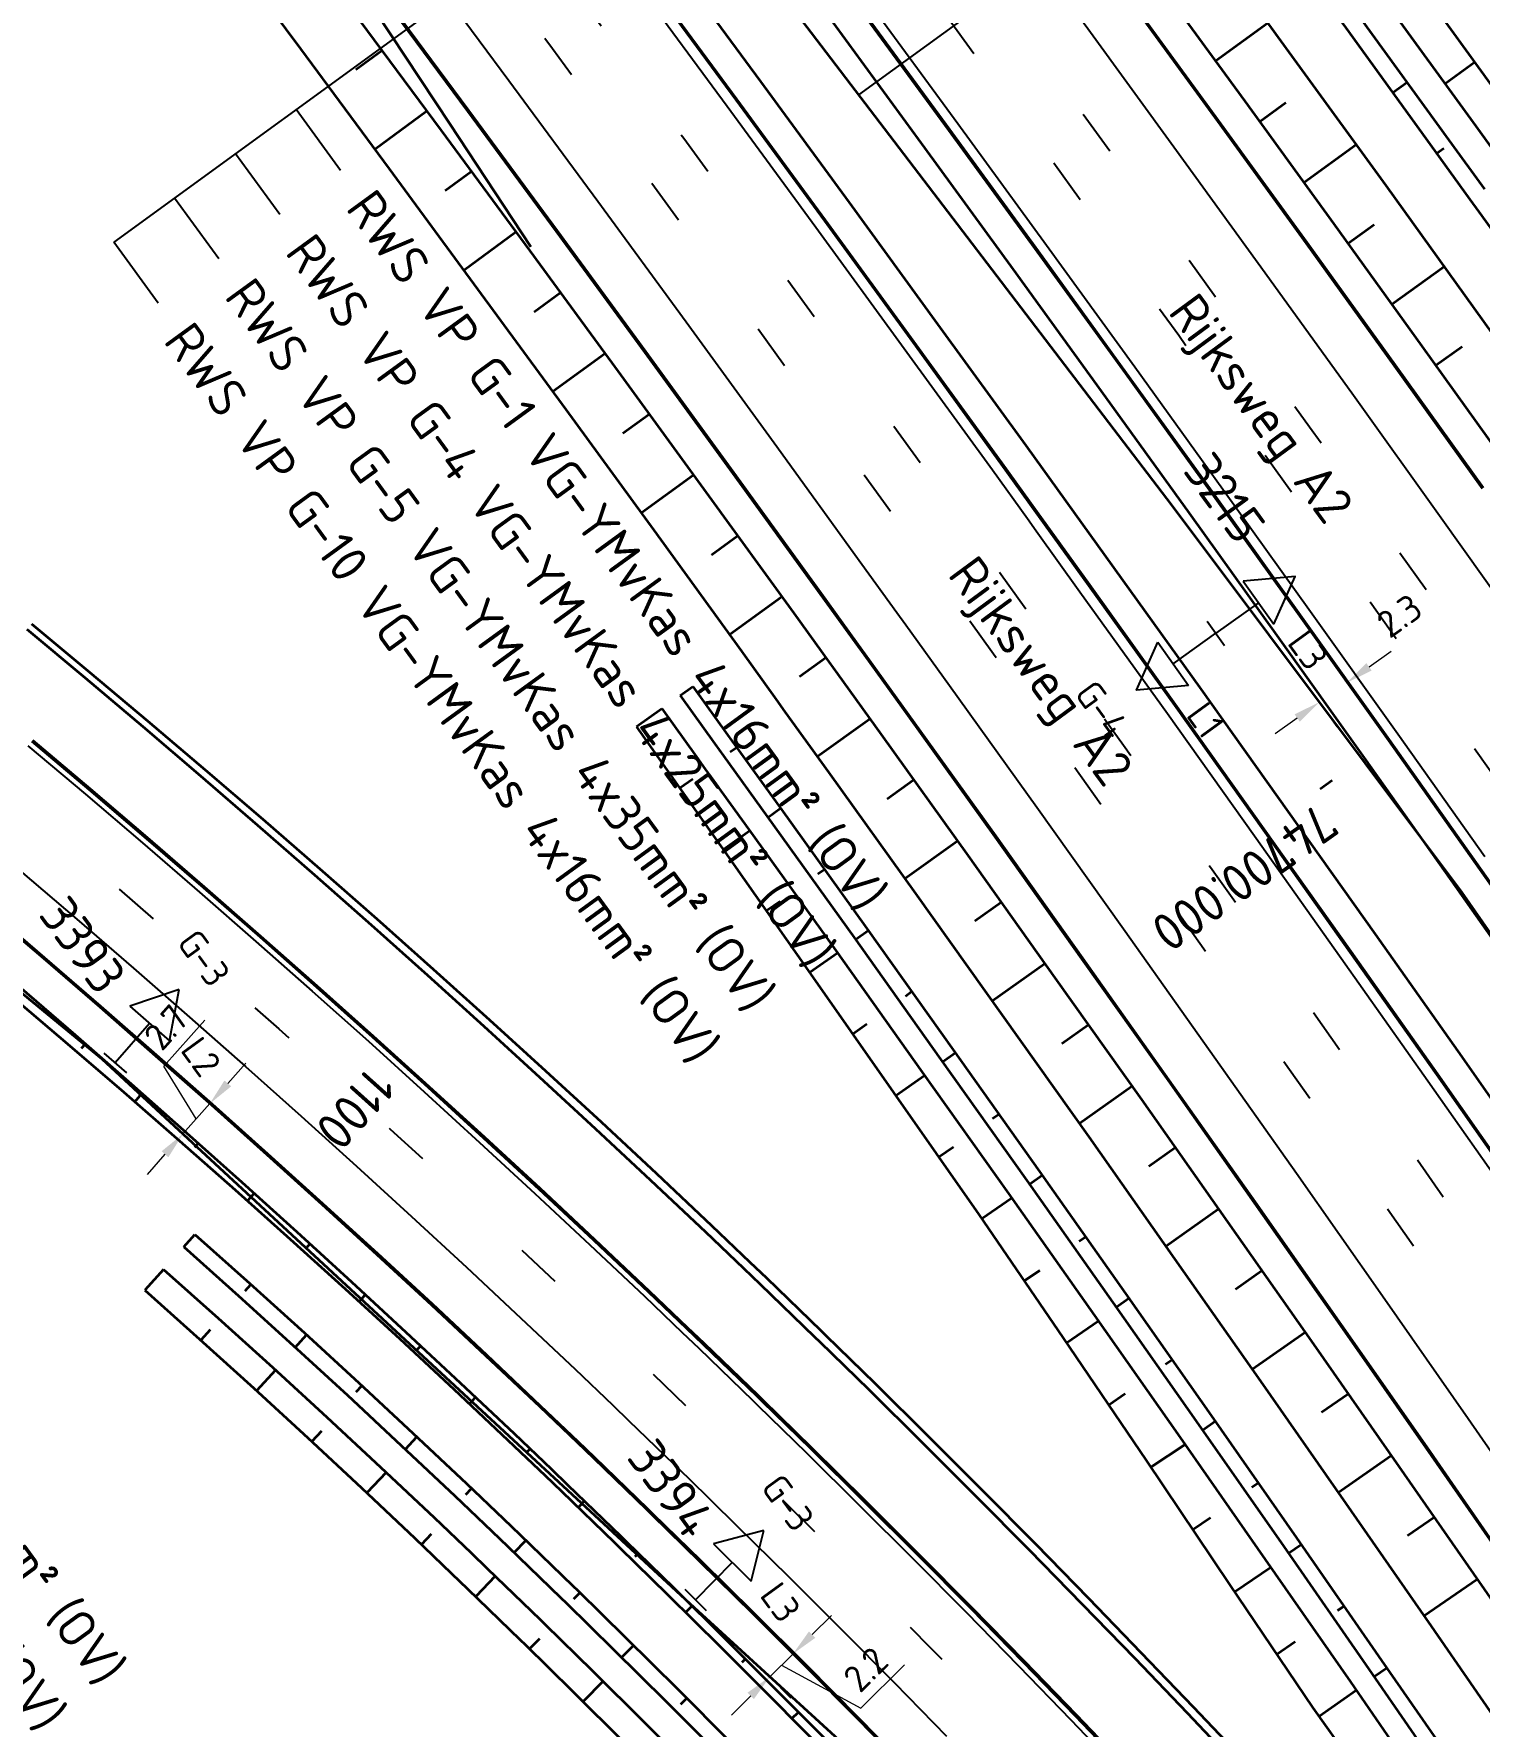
# Model space of a CAD drawing. Header units: metres. Extents: x 134219 to 139080, y 438661 to 444352.
# Drawn here: x 135455.7 to 135551.9, y 442924.6 to 443037.3 of the extents above; entities that cross this region are included whole.
import ezdxf
from ezdxf.enums import TextEntityAlignment as Align

# ---------------------------------------------------------------- set-up
doc = ezdxf.new("R2010")
doc.units = ezdxf.units.M
doc.linetypes.add('13strp', pattern=[4, 1, -3])
doc.linetypes.add('39strp', pattern=[12, 3, -9])
doc.layers.get('DEFPOINTS').update_dxf_attribs({"color": 193})
for name, color, linetype, lineweight in [('N-WE-KL-ET_LS_OV_ARMATUUR-S', 7, 'Continuous', 25), ('N-WE-KL-ET_LS_OV_ARMATUUR-T18', 1, 'Continuous', 25), ('N-WE-KL-ET_LS_OV_KABEL-G', 10, 'KL-LS-OV-N', 35), ('N-WE-KL-ET_LS_OV_KABEL-M', 7, 'Continuous', 18), ('N-WE-KL-ET_LS_OV_KABEL-T25', 7, 'Continuous', 25), ('Utd-geleiderail-nw', 8, 'glm a2ee v014$0$f2m40080', 35), ('Utd-ondergr-bs', 8, 'Continuous', 35), ('Utd-ondergr-nw', 8, '13strp', 35)]:
    doc.layers.add(name, color=color, linetype=linetype, lineweight=lineweight)
doc.layers.add('N-WE-KL-ET_LS_OV_ARMATUUR-T25', color=2, linetype='Continuous')
doc.layers.add('Utd-weg-nw', color=8, linetype='Continuous')
doc.styles.add('alm a2ee v011$0$Iso-rtw', font='NLCS-ISO.ttf')
doc.styles.add('alm a2ee v011$0$rtw_iso', font='NLCS-ISO.ttf')
doc.styles.add('dtm a2ee v011$0$rtw_iso', font='NLCS-ISO.ttf')
doc.styles.add('ISO18', font='NLCS-ISO.ttf')
doc.styles.add('ISO25', font='NLCS-ISO.ttf')
doc.styles.add('NLCS-ISO', font='NLCS-ISO.ttf')
doc.styles.add('NLCS_18', font='NLCS-ISO.ttf', dxfattribs={"height": 1.8})
doc.styles.add('NLCS_25', font='NLCS-ISO.ttf', dxfattribs={"height": 2.5})
doc.linetypes.add('glm a2ee v014$0$f2m40080', pattern='A,2,-1,[160,RTW.shx,S=0.5,R=0,X=0,Y=0],-1', length=4)
doc.linetypes.add('KL-LS-OV-N', pattern='A,4,-1,[103,NLCS.SHX,S=0.75,R=0,X=0,Y=0],-1,4,-1.5,["0V",Standard,S=1,R=0,X=0,Y=-0.5],-3', length=14.5)
doc.dimstyles.new('NLCS_t18_pijl_Dimension_l3_h1', dxfattribs={"dimtxt": 1.8, "dimasz": 1.8, "dimexe": 2, "dimexo": 2, "dimgap": 0.7, "dimtad": 1, "dimdec": 1, "dimzin": 0, "dimdsep": 46, "dimtxsty": 'NLCS_18', "dimcen": 2.5, "dimdle": 2, "dimclrd": 256, "dimclre": 256, "dimclrt": 256, "dimadec": 1, "dimazin": 0, "dimtfac": 1, "dimtdec": 1, "dimtofl": 0, "dimtmove": 1, "dimatfit": 0, "dimfxl": 0, "dimtolj": 1, "dimtzin": 0, "dimlwd": 18, "dimlwe": 18, "dimarcsym": 0})

# ---------------------------------------------------------------- blocks, each defined once
blk = doc.blocks.new('SKL-ET_OV_ARMATUUR_HD_NATRIUM_2x250W-SO (1)')
for points in [[(-3.49, -1.76), (-6.49, 0), (-3.49, 1.76)], [(-3.49, 1.76), (-3.49, -1.76)], [(3.49, -1.76), (6.49, 0), (3.49, 1.76)], [(3.49, 1.76), (3.49, -1.76)], [(-3.49, 0), (0, 0)], [(0, 1), (0, -1)], [(3.49, 0), (0, 0)]]:
    blk.add_lwpolyline(points)
at = {"layer": 'N-WE-KL-ET_LS_OV_ARMATUUR-T18', "style": 'NLCS-ISO', "flags": 1}
for tag, p in [('TYPE_ARMATUUR', (3.07, -6.82)), ('VERMOGEN_LAMP', (3.07, -10.61)), ('SPIEGELSTAND', (3.07, -14.39)), ('HOOGTE_LICHTMAST', (3.07, -18.17)), ('UITLEGGERHOEK', (3.07, -21.96)), ('TYPE_LICHTMAST', (3.07, -25.74)), ('BOTSVRIENDELIJK', (3.07, -29.53)), ('POSITIE_LICHTMAST', (3.07, -33.31)), ('KABELAANSLUITNG', (3.07, -37.1)), ('VOEDINGSPUNT', (3.07, -48.45))]:
    blk.add_attdef(tag, p, '', height=1.8, dxfattribs=at)
at = {"layer": 'N-WE-KL-ET_LS_OV_ARMATUUR-T18', "style": 'NLCS-ISO'}
for tag, p in [('FASE-AANSLUITING_1', (3.07, -40.88)), ('FASE-AANSLUITING_2', (3.07, -44.67)), ('GROEPSNUMMER', (3.07, -52.24))]:
    blk.add_attdef(tag, p, '', height=1.8, dxfattribs=at)
at = {"layer": 'N-WE-KL-ET_LS_OV_ARMATUUR-T25', "style": 'NLCS-ISO'}
for tag, p in [('MASTNUMMER', (3.07, 7.39)), ('TYPE_SYMBOOL', (3.07, 3.61))]:
    blk.add_attdef(tag, p, '', height=2.5, dxfattribs=at)
blk = doc.blocks.new('SKL-ET_OV_ARMATUUR_HD_NATRIUM_1x250W-SO (3)')
for p, q in [((6.49, 0), (3.49, 1.76)), ((3.49, -1.76), (6.49, 0))]:
    blk.add_line(p, q)
for points in [[(3.49, 1.76), (3.49, -1.76)], [(0, 1), (0, -1)], [(3.49, 0), (0, 0)]]:
    blk.add_lwpolyline(points)
at = {"layer": 'N-WE-KL-ET_LS_OV_ARMATUUR-T18', "style": 'ISO18', "flags": 1}
for tag, p in [('TYPE_ARMATUUR', (3.07, -6.82)), ('VERMOGEN_LAMP', (3.07, -10.61)), ('SPIEGELSTAND', (3.07, -14.39)), ('HOOGTE_LICHTMAST', (3.07, -18.17)), ('UITLEGGERHOEK', (3.07, -21.96)), ('TYPE_LICHTMAST', (3.07, -25.74)), ('BOTSVRIENDELIJK', (3.07, -29.53)), ('POSITIE_LICHTMAST', (3.07, -33.31)), ('KABELAANSLUITNG', (3.07, -37.1)), ('VOEDINGSPUNT', (3.07, -44.67))]:
    blk.add_attdef(tag, p, '', height=1.8, dxfattribs=at)
at = {"layer": 'N-WE-KL-ET_LS_OV_ARMATUUR-T18', "style": 'ISO18'}
for tag, p in [('FASE-AANSLUITING_1', (3.07, -40.88)), ('GROEPSNUMMER', (3.07, -48.45))]:
    blk.add_attdef(tag, p, '', height=1.8, dxfattribs=at)
at = {"layer": 'N-WE-KL-ET_LS_OV_ARMATUUR-T25', "style": 'ISO25'}
for tag, p in [('MASTNUMMER', (3.07, 7.39)), ('TYPE_SYMBOOL', (3.07, 3.61))]:
    blk.add_attdef(tag, p, '', height=2.5, dxfattribs=at)
blk = doc.blocks.new('*D457')
at = {"layer": 'DEFPOINTS', "color": 0, "transparency": 16777216}
for p in [(135543.1, 442994.09), (135541.25, 442992.78), (135541.25, 442992.78)]:
    blk.add_point(p, dxfattribs=at)
at = {"layer": 'N-WE-KL-ET_LS_OV_KABEL-M', "linetype": 'Continuous', "lineweight": 18, "transparency": 16777216}
for p, q in [((135544.57, 442995.14), (135546.03, 442996.18)), ((135539.79, 442991.73), (135538.32, 442990.69))]:
    blk.add_line(p, q, dxfattribs=at)
at = {"layer": 'N-WE-KL-ET_LS_OV_KABEL-M', "lineweight": 18, "transparency": 16777216}
for p, q in [((135543.1, 442994.09), (135544.26, 442992.46)), ((135541.25, 442992.78), (135542.42, 442991.15))]:
    blk.add_line(p, q, dxfattribs=at)
at = {"layer": 'N-WE-KL-ET_LS_OV_KABEL-M', "transparency": 16777216}
for points in [[(135544.39, 442995.38), (135544.74, 442994.89), (135543.1, 442994.09)], [(135539.61, 442991.98), (135539.96, 442991.49), (135541.25, 442992.78)]]:
    blk.add_solid(points, dxfattribs=at)
at = {"layer": 'N-WE-KL-ET_LS_OV_KABEL-M', "transparency": 16777216, "insert": (135546.59, 442998.54), "char_height": 1.8, "attachment_point": 5, "rotation": 35.4756, "style": 'NLCS_18'}
blk.add_mtext('\\A1;2.3', dxfattribs=at)
blk = doc.blocks.new('*D488')
at = {"layer": 'DEFPOINTS', "color": 0, "transparency": 16777216}
for p in [(135467.43, 442966.07), (135465.64, 442964.05), (135465.64, 442964.05)]:
    blk.add_point(p, dxfattribs=at)
at = {"layer": 'N-WE-KL-ET_LS_OV_KABEL-M', "linetype": 'Continuous', "lineweight": 18, "transparency": 16777216}
for p, q in [((135464.37, 442968.57), (135467.09, 442971.63)), ((135466.53, 442965.06), (135464.37, 442968.57)), ((135468.63, 442967.41), (135469.82, 442968.76)), ((135467.43, 442966.07), (135465.64, 442964.05)), ((135464.44, 442962.7), (135463.25, 442961.36))]:
    blk.add_line(p, q, dxfattribs=at)
at = {"layer": 'N-WE-KL-ET_LS_OV_KABEL-M', "lineweight": 18, "transparency": 16777216}
for p, q in [((135467.43, 442966.07), (135465.94, 442967.4)), ((135465.64, 442964.05), (135464.14, 442965.38))]:
    blk.add_line(p, q, dxfattribs=at)
at = {"layer": 'N-WE-KL-ET_LS_OV_KABEL-M', "transparency": 16777216}
for points in [[(135468.4, 442967.61), (135468.85, 442967.22), (135467.43, 442966.07)], [(135464.22, 442962.9), (135464.67, 442962.5), (135465.64, 442964.05)]]:
    blk.add_solid(points, dxfattribs=at)
at = {"layer": 'N-WE-KL-ET_LS_OV_KABEL-M', "transparency": 16777216, "insert": (135464.53, 442971.16), "char_height": 1.8, "attachment_point": 5, "rotation": 48.3856, "style": 'NLCS_18'}
blk.add_mtext('\\A1;2.7', dxfattribs=at)
blk = doc.blocks.new('*D489')
at = {"layer": 'DEFPOINTS', "color": 0, "transparency": 16777216}
for p in [(135506.24, 442929.46), (135504.69, 442927.93), (135504.69, 442927.93)]:
    blk.add_point(p, dxfattribs=at)
at = {"layer": 'N-WE-KL-ET_LS_OV_KABEL-M', "linetype": 'Continuous', "lineweight": 18, "transparency": 16777216}
for p, q in [((135507.51, 442930.73), (135508.79, 442932.01)), ((135506.24, 442929.46), (135504.69, 442927.93)), ((135510.74, 442925.84), (135513.65, 442928.73)), ((135505.46, 442928.69), (135510.74, 442925.84)), ((135503.42, 442926.65), (135502.14, 442925.38))]:
    blk.add_line(p, q, dxfattribs=at)
at = {"layer": 'N-WE-KL-ET_LS_OV_KABEL-M', "lineweight": 18, "transparency": 16777216}
for p, q in [((135506.24, 442929.46), (135507.65, 442928.05)), ((135504.69, 442927.93), (135506.1, 442926.51))]:
    blk.add_line(p, q, dxfattribs=at)
at = {"layer": 'N-WE-KL-ET_LS_OV_KABEL-M', "transparency": 16777216}
for points in [[(135507.3, 442930.95), (135507.72, 442930.52), (135506.24, 442929.46)], [(135503.21, 442926.87), (135503.63, 442926.44), (135504.69, 442927.93)]]:
    blk.add_solid(points, dxfattribs=at)
at = {"layer": 'N-WE-KL-ET_LS_OV_KABEL-M', "transparency": 16777216, "insert": (135511.07, 442928.42), "char_height": 1.8, "attachment_point": 5, "rotation": 44.8995, "style": 'NLCS_18'}
blk.add_mtext('\\A1;2.2', dxfattribs=at)

msp = doc.modelspace()

# ---------------------------------------------------------------- linework, layer by layer
at = {"layer": 'N-WE-KL-ET_LS_OV_KABEL-G', "elevation": 1.81, "flags": 128}
msp.add_lwpolyline([(135028.79, 443628.21), (135029.43, 443628.5), (135031.21, 443626.78), (135031.77, 443626.04), (135031.72, 443624.46), (135052.28, 443604.28), (135079.83, 443576.7), (135079.68, 443576.86), (135107.02, 443546.27), (135128.47, 443521.4), (135135.83, 443512.88), (135160.14, 443483.99), (135177.3, 443462.48), (135198.67, 443435.94), (135200.35, 443433.58), (135206.96, 443425.68), (135215.59, 443414.76), (135229.59, 443396.5), (135246.51, 443374.99), (135246.49, 443375.01), (135294.88, 443312.89), (135333.29, 443263.09), (135371.73, 443213.18), (135406.65, 443167.97), (135427.92, 443140.4), (135453.98, 443108.38), (135454.93, 443105.99), (135457.2, 443102.6), (135480.28, 443072.39), (135496.14, 443052.17), (135531.45, 443005.87), (135550.73, 442980.13), (135566.75, 442957.09), (135582.35, 442934.84), (135591.75, 442921.24), (135600.66, 442908.47), (135623.1, 442873.1), (135810.94, 442567.72), (135811.57, 442566.24), (135890, 442440.49), (135917.51, 442397.79), (135918.36, 442396.37), (135921.31, 442391.57), (135924.12, 442387.09), (135993.39, 442276.1), (135998.09, 442268.15), (136009.98, 442249.34), (136029.66, 442217.44), (136035.64, 442207.92), (136051.53, 442183.81), (136063.88, 442163.96), (136083.42, 442134.87), (136087.68, 442128.39), (136098.45, 442110.21), (136094.16, 442107.28)], dxfattribs=at)
at = {"layer": 'N-WE-KL-ET_LS_OV_KABEL-G', "flags": 128}
msp.add_lwpolyline([(135920.16, 442341.16), (135919.19, 442340.33), (135890.91, 442385.27), (135864.11, 442426.73), (135835.32, 442471.35), (135806.93, 442516.02), (135778.89, 442560.21), (135749.46, 442604.31), (135688.97, 442692.85), (135658.23, 442735), (135645.16, 442753.13), (135616.2, 442790.31), (135569.7, 442852.51), (135568.73, 442853.96), (135568.72, 442853.96), (135556.53, 442870.34), (135541.94, 442887.77), (135535.96, 442894.27), (135510.86, 442922.28), (135499.68, 442932.52), (135460.26, 442969.03), (135441.8, 442984.21), (135435, 442989.22), (135425, 442995.68), (135418.79, 442999.03), (135417.79, 442999.51), (135418.18, 442999.51), (135411.42, 443000.81), (135410.52, 442999.01), (135409.7, 442997.39), (135406.46, 442999.39), (135411.35, 443008.29), (135374.57, 443035.92), (135373.93, 443035.52), (135373.15, 443035.54)], dxfattribs=at)
at = {"layer": 'N-WE-KL-ET_LS_OV_KABEL-T25'}
for p, q in [((135557.08, 443067.05), (135510.6, 443033.2)), ((135488.15, 443043.13), (135461.05, 443023.39)), ((135476.12, 443028.18), (135473.17, 443032.22)), ((135472.08, 443025.24), (135469.13, 443029.28)), ((135468.03, 443022.29), (135465.09, 443026.33)), ((135463.99, 443019.35), (135461.05, 443023.39))]:
    msp.add_line(p, q, dxfattribs=at)
at = {"layer": 'Utd-geleiderail-nw', "linetype": 'Continuous', "flags": 128}
for points in [[(135445.14, 443122.49), (135448.86, 443117.69), (135454.97, 443109.76), (135461.06, 443101.82), (135467.14, 443093.87), (135473.19, 443085.9), (135479.22, 443077.91), (135485.23, 443069.91), (135491.22, 443061.89), (135497.19, 443053.86), (135503.15, 443045.82), (135509.08, 443037.76), (135514.99, 443029.68), (135520.88, 443021.59), (135526.75, 443013.49), (135532.6, 443005.37), (135538.43, 442997.23), (135544.24, 442989.08), (135550.03, 442980.92), (135555.8, 442972.74)], [(135437.84, 443121.8), (135440.24, 443118.69), (135443.96, 443113.9), (135450.06, 443105.98), (135456.14, 443098.06), (135462.2, 443090.11), (135468.25, 443082.15), (135474.27, 443074.18), (135480.27, 443066.19), (135486.25, 443058.19), (135492.21, 443050.17), (135498.16, 443042.14), (135504.08, 443034.09), (135509.98, 443026.03), (135515.86, 443017.95), (135521.72, 443009.86), (135527.57, 443001.75), (135533.39, 442993.63), (135539.19, 442985.49), (135544.97, 442977.34), (135550.73, 442969.18), (135556.47, 442961)], [(135442.32, 443087.1), (135446.71, 443081.44), (135448.22, 443079.46), (135454.24, 443071.54), (135460.23, 443063.6), (135462.34, 443060.79), (135466.21, 443055.65), (135475.54, 443043.16), (135483.41, 443031.28), (135488.8, 443023.08)]]:
    msp.add_lwpolyline(points, dxfattribs=at)
at = {"layer": 'Utd-ondergr-nw', "color": 7, "linetype": 'Continuous'}
msp.add_line((135542.12, 442987.58), (135541.31, 442987), dxfattribs=at)
at = {"layer": 'Utd-ondergr-nw', "linetype": 'Continuous', "flags": 128}
for points in [[(135468.26, 443130.77), (135473.48, 443124), (135479.61, 443116.01), (135485.72, 443108.01), (135491.8, 443099.99), (135497.87, 443091.96), (135503.92, 443083.91), (135509.94, 443075.85), (135515.95, 443067.77), (135521.94, 443059.68), (135527.9, 443051.57), (135533.85, 443043.45), (135539.77, 443035.31), (135545.68, 443027.16), (135551.56, 443018.99), (135557.43, 443010.81)], [(135465.85, 443126.86), (135470.07, 443121.38), (135476.19, 443113.4), (135482.29, 443105.41), (135488.37, 443097.4), (135494.44, 443089.37), (135500.48, 443081.33), (135506.5, 443073.28), (135512.5, 443065.21), (135518.48, 443057.13), (135524.44, 443049.03), (135530.37, 443040.91), (135536.29, 443032.79), (135542.19, 443024.64), (135548.07, 443016.48), (135553.93, 443008.31)], [(135464.64, 443124.73), (135468.29, 443120.01), (135474.41, 443112.03), (135480.5, 443104.04), (135486.58, 443096.04), (135492.64, 443088.02), (135498.67, 443079.98), (135504.69, 443071.94), (135510.69, 443063.87), (135516.66, 443055.79), (135522.62, 443047.7), (135528.56, 443039.59), (135534.47, 443031.46), (135540.37, 443023.32), (135546.24, 443015.17), (135552.1, 443007)], [(135464.68, 443124.8), (135468.35, 443120.05), (135474.46, 443112.07), (135480.56, 443104.09), (135486.64, 443096.08), (135492.69, 443088.06), (135498.73, 443080.03), (135504.75, 443071.98), (135510.74, 443063.91), (135516.72, 443055.83), (135522.68, 443047.74), (135528.61, 443039.63), (135534.53, 443031.5), (135540.43, 443023.37), (135546.3, 443015.21), (135552.16, 443007.04)], [(135456.47, 443111.18), (135456.6, 443111.01), (135462.69, 443103.07), (135468.77, 443095.11), (135474.82, 443087.13), (135480.86, 443079.14), (135486.87, 443071.14), (135492.87, 443063.12), (135498.84, 443055.08), (135504.8, 443047.03), (135510.73, 443038.97), (135516.64, 443030.89), (135522.54, 443022.8), (135528.41, 443014.69), (135534.27, 443006.56), (135540.1, 442998.42), (135545.91, 442990.27), (135551.7, 442982.1), (135557.48, 442973.92)], [(135456.43, 443111.11), (135456.54, 443110.97), (135462.64, 443103.03), (135468.71, 443095.07), (135474.77, 443087.09), (135480.8, 443079.1), (135486.82, 443071.1), (135492.81, 443063.08), (135498.78, 443055.04), (135504.74, 443046.99), (135510.67, 443038.93), (135516.59, 443030.85), (135522.48, 443022.75), (135528.36, 443014.65), (135534.21, 443006.52), (135540.04, 442998.38), (135545.85, 442990.23), (135551.65, 442982.06), (135557.42, 442973.88)], [(135491.55, 443106.95), (135494.99, 443102.41), (135501.06, 443094.37), (135507.12, 443086.31), (135513.15, 443078.24), (135519.16, 443070.16), (135525.15, 443062.05), (135531.13, 443053.94), (135537.08, 443045.81), (135543.01, 443037.66), (135548.92, 443029.5), (135551.28, 443026.23), (135551.87, 443025.42), (135554.81, 443021.33)], [(135495.5, 443107), (135497.53, 443104.33), (135503.6, 443096.28), (135509.66, 443088.22), (135515.7, 443080.14), (135521.72, 443072.05), (135527.71, 443063.94), (135533.69, 443055.82), (135539.65, 443047.68), (135545.58, 443039.53), (135551.5, 443031.36), (135553.86, 443028.09)], [(135497.99, 443107.74), (135499.46, 443105.79), (135505.54, 443097.74), (135511.61, 443089.68), (135517.65, 443081.59), (135523.67, 443073.5), (135529.67, 443065.38), (135535.65, 443057.26), (135541.61, 443049.12), (135547.55, 443040.96), (135553.47, 443032.79)], [(135493.5, 443106.32), (135495.93, 443103.12), (135502.01, 443095.08), (135508.06, 443087.02), (135514.1, 443078.95), (135520.11, 443070.86), (135526.1, 443062.75), (135532.08, 443054.64), (135538.03, 443046.5), (135543.96, 443038.36), (135549.88, 443030.19), (135552.24, 443026.92)], [(135450.76, 443101.7), (135454.51, 443096.81), (135460.57, 443088.87), (135466.61, 443080.92), (135472.63, 443072.95), (135478.63, 443064.96), (135484.61, 443056.96), (135490.57, 443048.95), (135496.51, 443040.92), (135502.43, 443032.88), (135508.33, 443024.82), (135514.2, 443016.74), (135520.06, 443008.65), (135522.4, 443005.42), (135522.98, 443004.61), (135525.9, 443000.55), (135531.72, 442992.43), (135537.52, 442984.3), (135543.29, 442976.16), (135549.05, 442968), (135554.79, 442959.82)], [(135450.8, 443101.76), (135454.57, 443096.85), (135460.63, 443088.91), (135466.67, 443080.96), (135472.69, 443072.99), (135478.69, 443065), (135484.66, 443057), (135490.62, 443048.99), (135496.56, 443040.96), (135502.48, 443032.92), (135508.38, 443024.86), (135514.26, 443016.78), (135520.12, 443008.7), (135522.46, 443005.46), (135523.04, 443004.65), (135525.96, 443000.59), (135531.78, 442992.48), (135537.57, 442984.34), (135543.35, 442976.2), (135549.11, 442968.04), (135554.85, 442959.86)], [(135442.54, 443088.06), (135442.74, 443087.8), (135448.78, 443079.89), (135454.8, 443071.97), (135460.79, 443064.03), (135466.77, 443056.07), (135472.73, 443048.1), (135478.66, 443040.12), (135484.58, 443032.12), (135490.48, 443024.11), (135496.36, 443016.08), (135502.21, 443008.03), (135508.05, 442999.98), (135510.38, 442996.75), (135510.96, 442995.94), (135513.87, 442991.9), (135519.66, 442983.82), (135525.44, 442975.71), (135531.2, 442967.6), (135536.93, 442959.47), (135542.65, 442951.32), (135548.34, 442943.16), (135554.02, 442934.99)], [(135442.58, 443088.13), (135442.8, 443087.85), (135448.84, 443079.94), (135454.85, 443072.01), (135460.85, 443064.07), (135466.83, 443056.12), (135472.78, 443048.15), (135478.72, 443040.16), (135484.64, 443032.16), (135490.54, 443024.15), (135496.41, 443016.12), (135502.27, 443008.08), (135508.11, 443000.02), (135510.44, 442996.79), (135511.02, 442995.98), (135513.92, 442991.94), (135519.72, 442983.86), (135525.5, 442975.75), (135531.25, 442967.64), (135536.99, 442959.51), (135542.7, 442951.36), (135548.4, 442943.2), (135554.07, 442935.03)], [(135441.37, 443086), (135447.04, 443078.57), (135453.06, 443070.65), (135459.05, 443062.72), (135465.03, 443054.77), (135470.98, 443046.8), (135476.91, 443038.82), (135482.83, 443030.83), (135488.72, 443022.82), (135494.6, 443014.79), (135500.45, 443006.75), (135506.28, 442998.7), (135508.61, 442995.47), (135509.19, 442994.67), (135512.1, 442990.63), (135517.89, 442982.55), (135523.66, 442974.45), (135529.42, 442966.34), (135535.15, 442958.21), (135540.86, 442950.07), (135546.55, 442941.92), (135552.22, 442933.75), (135557.88, 442925.57), (135563.51, 442917.37)], [(135438.95, 443082.09), (135443.62, 443075.97), (135449.63, 443068.06), (135455.62, 443060.13), (135461.58, 443052.19), (135467.53, 443044.23), (135473.46, 443036.26), (135479.37, 443028.27), (135485.25, 443020.27), (135491.12, 443012.26), (135496.97, 443004.23), (135502.8, 442996.18), (135505.12, 442992.96), (135505.7, 442992.15), (135508.6, 442988.12), (135514.39, 442980.05), (135520.16, 442971.96), (135525.91, 442963.86), (135531.63, 442955.74), (135537.34, 442947.61), (135543.02, 442939.46), (135548.69, 442931.3), (135554.33, 442923.13)], [(135537.83, 443037.98), (135534.35, 443035.45)], [(135477.15, 443034.88), (135478.88, 443036.16)], [(135549.62, 443033.96), (135551.59, 443035.38)], [(135547.1, 443034.03), (135546.14, 443033.34)], [(135539.03, 443032.67), (135537.29, 443031.4)], [(135478.4, 443029.58), (135481.86, 443032.14)], [(135543.71, 443029.87), (135540.23, 443027.35)], [(135549.55, 443029.63), (135549.08, 443029.29)], [(135483.1, 443026.83), (135484.83, 443028.11)], [(135544.9, 443024.56), (135543.16, 443023.3)], [(135484.33, 443021.53), (135487.8, 443024.08)], [(135549.57, 443021.76), (135546.08, 443019.25)], [(135489.02, 443018.77), (135490.76, 443020.04)], [(135490.24, 443013.46), (135493.71, 443016)], [(135550.75, 443016.44), (135549, 443015.19)], [(135494.92, 443010.69), (135496.66, 443011.96)], [(135496.13, 443005.38), (135499.61, 443007.91)], [(135500.81, 443002.6), (135502.55, 443003.86)], [(135502, 442997.28), (135505.48, 442999.8)], [(135455.26, 442997.64), (135459.13, 442994.41), (135462.97, 442991.16), (135466.8, 442987.89), (135470.61, 442984.6), (135474.4, 442981.29), (135478.17, 442977.96), (135481.92, 442974.61), (135485.66, 442971.23), (135489.37, 442967.84), (135493.07, 442964.42), (135496.75, 442960.98), (135500.41, 442957.53), (135502.95, 442955.11), (135504.05, 442954.05), (135507.67, 442950.55), (135508.01, 442950.22), (135511.27, 442947.04), (135514.85, 442943.5), (135518.41, 442939.94), (135521.95, 442936.37), (135525.48, 442932.77), (135528.98, 442929.16), (135532.46, 442925.52), (135535.92, 442921.87)], [(135455.56, 442997.99), (135459.43, 442994.78), (135463.29, 442991.54), (135467.13, 442988.28), (135470.95, 442985), (135474.75, 442981.7), (135478.54, 442978.37), (135482.3, 442975.02), (135486.04, 442971.65), (135489.77, 442968.26), (135493.47, 442964.85), (135497.15, 442961.41), (135500.81, 442957.96), (135503.36, 442955.53), (135504.46, 442954.48), (135508.08, 442950.98), (135508.42, 442950.64), (135511.68, 442947.46), (135515.26, 442943.92), (135518.82, 442940.35), (135522.37, 442936.77), (135525.89, 442933.17), (135529.39, 442929.55), (135532.87, 442925.92), (135536.34, 442922.26)], [(135506.67, 442994.49), (135508.41, 442995.75)], [(135498.72, 442993.23), (135499.56, 442993.84)], [(135498.72, 442993.23), (135501.04, 442990.02), (135501.62, 442989.21), (135504.52, 442985.18), (135510.3, 442977.12), (135516.06, 442969.04), (135521.8, 442960.95), (135527.52, 442952.84), (135533.21, 442944.72), (135538.89, 442936.59), (135544.55, 442928.44), (135550.19, 442920.27), (135555.81, 442912.09), (135561.4, 442903.9), (135565.41, 442898.01)], [(135499.56, 442993.84), (135501.88, 442990.62), (135502.46, 442989.81), (135505.36, 442985.79), (135511.14, 442977.72), (135516.9, 442969.64), (135522.64, 442961.55), (135528.36, 442953.44), (135534.06, 442945.31), (135539.74, 442937.18), (135545.4, 442929.02), (135551.04, 442920.86), (135556.66, 442912.68), (135562.26, 442904.48), (135567.83, 442896.28)], [(135497.51, 442992.34), (135495.81, 442991.14)], [(135497.5, 442992.36), (135499.82, 442989.14), (135500.4, 442988.33), (135503.3, 442984.31), (135509.08, 442976.25), (135514.83, 442968.17), (135520.57, 442960.08), (135526.29, 442951.98), (135531.99, 442943.86), (135537.66, 442935.73), (135543.32, 442927.58), (135548.95, 442919.42), (135554.57, 442911.25), (135560.16, 442903.06), (135564.16, 442897.17)], [(135495.81, 442991.14), (135498.11, 442987.9), (135498.68, 442987.09), (135501.54, 442983.05), (135507.25, 442974.94), (135512.93, 442966.82), (135518.6, 442958.69), (135524.19, 442950.5), (135529.76, 442942.3), (135535.27, 442934.07), (135540.83, 442925.86), (135546.56, 442917.78), (135552.26, 442909.67), (135557.93, 442901.54), (135563.59, 442893.4)], [(135507.85, 442989.17), (135511.34, 442991.68)], [(135455.59, 442990.2), (135459.41, 442986.97), (135463.21, 442983.72), (135467, 442980.45), (135470.77, 442977.16), (135474.52, 442973.85), (135478.25, 442970.51), (135481.96, 442967.16), (135485.65, 442963.79), (135489.33, 442960.39), (135492.98, 442956.98), (135496.62, 442953.54), (135499.14, 442951.13), (135500.24, 442950.09), (135503.84, 442946.61), (135504.18, 442946.28), (135507.42, 442943.11), (135510.98, 442939.6), (135514.52, 442936.06), (135518.04, 442932.51), (135521.54, 442928.93), (135525.02, 442925.34), (135528.48, 442921.73)], [(135455.63, 442990.25), (135459.46, 442987.02), (135463.26, 442983.77), (135467.05, 442980.5), (135470.81, 442977.21), (135474.56, 442973.9), (135478.29, 442970.57), (135482.01, 442967.21), (135485.7, 442963.84), (135489.38, 442960.44), (135493.03, 442957.03), (135496.67, 442953.59), (135499.19, 442951.18), (135500.29, 442950.14), (135503.89, 442946.66), (135504.23, 442946.33), (135507.46, 442943.16), (135511.02, 442939.65), (135514.56, 442936.11), (135518.09, 442932.56), (135521.59, 442928.98), (135525.07, 442925.39), (135528.53, 442921.78)], [(135502.06, 442989.48), (135502.48, 442989.78)], [(135499.57, 442987.67), (135498.71, 442987.06)], [(135512.51, 442986.36), (135514.26, 442987.62)], [(135504.56, 442985.12), (135505.4, 442985.73)], [(135503.36, 442984.22), (135501.59, 442982.97)], [(135513.68, 442981.05), (135517.17, 442983.55)], [(135507.89, 442981.36), (135508.31, 442981.66)], [(135505.37, 442979.52), (135504.47, 442978.89)], [(135518.33, 442978.23), (135520.08, 442979.48)], [(135452.6, 442978.95), (135456.36, 442975.74), (135460.1, 442972.51), (135463.82, 442969.26), (135467.53, 442965.98), (135471.22, 442962.69), (135474.89, 442959.37), (135478.54, 442956.04), (135482.17, 442952.68), (135485.78, 442949.31), (135489.38, 442945.91), (135491.87, 442943.53), (135492.95, 442942.5), (135496.51, 442939.06), (135496.85, 442938.73), (135500.04, 442935.61), (135503.56, 442932.13), (135507.06, 442928.64), (135510.54, 442925.13), (135514, 442921.59)], [(135452.65, 442979.01), (135456.41, 442975.79), (135460.15, 442972.56), (135463.87, 442969.31), (135467.58, 442966.03), (135471.26, 442962.74), (135474.93, 442959.43), (135478.58, 442956.09), (135482.22, 442952.74), (135485.83, 442949.36), (135489.42, 442945.96), (135491.92, 442943.59), (135493, 442942.55), (135496.56, 442939.11), (135496.89, 442938.78), (135500.09, 442935.66), (135503.61, 442932.18), (135507.11, 442928.69), (135510.59, 442925.18), (135514.05, 442921.64)], [(135510.39, 442977), (135511.23, 442977.6)], [(135509.19, 442976.09), (135507.35, 442974.8)], [(135519.48, 442972.91), (135522.99, 442975.4)], [(135454.74, 442973.86), (135458.47, 442970.64), (135462.19, 442967.39), (135465.88, 442964.13), (135469.56, 442960.84), (135473.22, 442957.54), (135476.86, 442954.21), (135480.48, 442950.87), (135484.08, 442947.5), (135487.67, 442944.12), (135490.16, 442941.74), (135491.23, 442940.71), (135494.78, 442937.28), (135495.12, 442936.96), (135498.31, 442933.84), (135501.81, 442930.37), (135505.3, 442926.89), (135508.77, 442923.39)], [(135454.21, 442973.24), (135457.96, 442970.05), (135461.7, 442966.84), (135465.42, 442963.6), (135469.11, 442960.34), (135472.78, 442957.06), (135476.44, 442953.75), (135480.07, 442950.42), (135483.67, 442947.06), (135487.26, 442943.68), (135489.75, 442941.32), (135490.82, 442940.28), (135494.36, 442936.86), (135494.7, 442936.53), (135497.88, 442933.41), (135501.38, 442929.94), (135504.87, 442926.46), (135508.33, 442922.95)], [(135513.71, 442973.23), (135514.13, 442973.53)], [(135511.15, 442971.36), (135510.22, 442970.7)], [(135524.13, 442970.07), (135525.88, 442971.32)], [(135458.89, 442969.76), (135459.15, 442970.05)], [(135516.19, 442968.86), (135517.03, 442969.45)], [(135515, 442967.94), (135513.08, 442966.6)], [(135525.27, 442964.75), (135528.78, 442967.24)], [(135462.43, 442966.2), (135462.91, 442966.75)], [(135519.5, 442965.08), (135519.92, 442965.38)], [(135466.43, 442963.17), (135466.66, 442963.44)], [(135516.92, 442963.18), (135515.94, 442962.5)], [(135529.91, 442961.91), (135531.67, 442963.15)], [(135521.97, 442960.7), (135522.82, 442961.3)], [(135469.94, 442959.6), (135470.39, 442960.1)], [(135520.79, 442959.77), (135518.79, 442958.4)], [(135531.04, 442956.58), (135534.55, 442959.06)], [(135465.69, 442956.53), (135466.44, 442957.37)], [(135466.44, 442957.37), (135470.09, 442954.1), (135473.73, 442950.81), (135477.34, 442947.49), (135480.93, 442944.15), (135484.5, 442940.78), (135486.98, 442938.43), (135488.05, 442937.4), (135491.58, 442933.99), (135491.91, 442933.66), (135495.08, 442930.55), (135498.57, 442927.1), (135502.03, 442923.63)], [(135525.28, 442956.91), (135525.7, 442957.21)], [(135465.69, 442956.53), (135469.34, 442953.27), (135472.97, 442949.98), (135476.58, 442946.67), (135480.16, 442943.33), (135483.73, 442939.97), (135486.2, 442937.61), (135487.27, 442936.59), (135490.79, 442933.18), (135491.13, 442932.85), (135494.29, 442929.75), (135497.77, 442926.31), (135501.23, 442922.84)], [(135473.88, 442956.5), (135474.09, 442956.74)], [(135464.35, 442955.04), (135463.1, 442953.65)], [(135464.35, 442955.04), (135467.99, 442951.79), (135471.62, 442948.5), (135475.22, 442945.2), (135478.79, 442941.87), (135482.35, 442938.52), (135484.82, 442936.17), (135485.89, 442935.14), (135489.4, 442931.75), (135489.73, 442931.42), (135492.89, 442928.33), (135496.36, 442924.89), (135499.82, 442921.43)], [(135522.65, 442954.97), (135521.62, 442954.27)], [(135535.67, 442953.73), (135537.43, 442954.96)], [(135463.1, 442953.65), (135466.74, 442950.4), (135470.35, 442947.13), (135473.95, 442943.83), (135477.52, 442940.51), (135481.06, 442937.16), (135483.52, 442934.81), (135484.58, 442933.79), (135488.09, 442930.39), (135488.42, 442930.07), (135491.57, 442926.98), (135495.03, 442923.54), (135498.47, 442920.09), (135501.88, 442916.6), (135505.2, 442913.02), (135508.55, 442909.48), (135511.97, 442906.01), (135514, 442903.93)], [(135469.79, 442953.62), (135470.16, 442954.04)], [(135477.36, 442952.9), (135477.78, 442953.36)], [(135527.73, 442952.53), (135528.58, 442953.13)], [(135526.56, 442951.59), (135524.44, 442950.14)], [(135467.46, 442951.01), (135466.83, 442950.32)], [(135473.11, 442949.85), (135473.87, 442950.68)], [(135536.78, 442948.4), (135540.31, 442950.86)], [(135481.25, 442949.73), (135481.46, 442949.96)], [(135531.03, 442948.74), (135531.45, 442949.03)], [(135471.79, 442948.34), (135470.54, 442946.96)], [(135477.17, 442946.88), (135477.55, 442947.29)], [(135528.34, 442946.75), (135527.25, 442946)], [(135541.41, 442945.53), (135543.17, 442946.76)], [(135484.7, 442946.1), (135485.11, 442946.53)], [(135533.48, 442944.35), (135534.32, 442944.94)], [(135474.85, 442944.27), (135474.22, 442943.58)], [(135480.44, 442943.07), (135481.21, 442943.89)], [(135532.32, 442943.39), (135530.05, 442941.87)], [(135488.53, 442942.88), (135488.74, 442943.09)], [(135542.51, 442940.2), (135546.04, 442942.66)], [(135479.16, 442941.53), (135477.88, 442940.17)], [(135484.46, 442940.05), (135484.85, 442940.46)], [(135536.76, 442940.54), (135537.18, 442940.84)], [(135491.94, 442939.2), (135492.35, 442939.63)], [(135534.01, 442938.5), (135532.83, 442937.71)], [(135547.13, 442937.32), (135548.89, 442938.55)], [(135482.16, 442937.41), (135481.51, 442936.73)], [(135487.68, 442936.19), (135488.46, 442937)], [(135539.2, 442936.15), (135540.04, 442936.74)], [(135495.74, 442935.93), (135495.94, 442936.15)], [(135486.42, 442934.63), (135485.12, 442933.27)], [(135538.04, 442935.19), (135535.62, 442933.56)], [(135548.21, 442931.99), (135551.75, 442934.43)], [(135491.66, 442933.12), (135492.05, 442933.52)], [(135499.09, 442932.21), (135499.52, 442932.64)], [(135542.47, 442932.34), (135542.9, 442932.63)], [(135489.36, 442930.46), (135488.7, 442929.79)], [(135494.83, 442929.22), (135495.62, 442930.02)], [(135539.65, 442930.25), (135538.42, 442929.42)], [(135502.85, 442928.9), (135503.07, 442929.12)], [(135493.6, 442927.63), (135492.27, 442926.28)], [(135544.9, 442927.94), (135545.75, 442928.52)], [(135498.77, 442926.1), (135499.17, 442926.5)], [(135543.71, 442927.01), (135541.24, 442925.29)], [(135506.16, 442925.14), (135506.6, 442925.58)]]:
    msp.add_lwpolyline(points, dxfattribs=at)
at = {"layer": 'Utd-weg-nw', "linetype": 'Continuous', "flags": 128}
for points in [[(135462.79, 443121.65), (135465.63, 443117.96), (135471.75, 443110), (135477.84, 443102.01), (135483.91, 443094.02), (135489.96, 443086), (135495.99, 443077.98), (135502.01, 443069.93), (135508, 443061.88), (135513.97, 443053.8), (135519.92, 443045.71), (135525.85, 443037.61), (135531.76, 443029.49), (135537.65, 443021.36), (135543.52, 443013.22), (135549.37, 443005.05), (135555.2, 442996.88)], [(135456.86, 443111.82), (135457.15, 443111.44), (135463.25, 443103.49), (135469.32, 443095.53), (135475.38, 443087.56), (135481.42, 443079.57), (135487.43, 443071.56), (135493.43, 443063.54), (135499.4, 443055.5), (135505.36, 443047.45), (135511.29, 443039.38), (135517.21, 443031.3), (135523.1, 443023.21), (135528.98, 443015.1), (135534.83, 443006.97), (135540.67, 442998.83), (135546.48, 442990.68), (135552.28, 442982.51)], [(135450.37, 443101.06), (135453.96, 443096.38), (135460.01, 443088.45), (135466.05, 443080.49), (135472.07, 443072.53), (135478.07, 443064.54), (135484.05, 443056.54), (135490.01, 443048.53), (135495.94, 443040.5), (135501.86, 443032.46), (135507.76, 443024.4), (135513.64, 443016.33), (135519.5, 443008.24), (135521.83, 443005.01), (135522.42, 443004.2), (135525.33, 443000.14), (135531.15, 442992.03), (135536.95, 442983.9), (135542.72, 442975.75), (135548.48, 442967.59), (135554.22, 442959.42)], [(135444.44, 443091.21), (135445.46, 443089.88), (135451.5, 443081.97), (135457.52, 443074.03), (135463.52, 443066.09), (135469.51, 443058.13), (135475.47, 443050.15), (135481.41, 443042.16), (135487.33, 443034.15), (135493.24, 443026.13), (135499.12, 443018.09), (135504.98, 443010.04), (135510.82, 443001.98), (135513.15, 442998.75), (135513.74, 442997.94), (135516.64, 442993.9), (135522.45, 442985.8), (135528.23, 442977.7), (135533.99, 442969.57), (135539.73, 442961.44), (135545.45, 442953.28), (135551.15, 442945.12), (135556.83, 442936.94)], [(135455.33, 442989.89), (135459.15, 442986.67), (135462.95, 442983.42), (135466.74, 442980.15), (135470.5, 442976.86), (135474.25, 442973.55), (135477.98, 442970.22), (135481.69, 442966.86), (135485.38, 442963.49), (135489.06, 442960.1), (135492.71, 442956.68), (135496.35, 442953.25), (135498.87, 442950.84), (135499.96, 442949.8), (135503.56, 442946.32), (135503.9, 442945.99), (135507.14, 442942.83), (135510.69, 442939.31), (135514.23, 442935.78), (135517.75, 442932.23), (135521.25, 442928.66), (135524.73, 442925.06), (135528.19, 442921.45)], [(135454.81, 442981.56), (135458.59, 442978.34), (135462.34, 442975.09), (135466.08, 442971.83), (135469.8, 442968.54), (135473.5, 442965.23), (135477.19, 442961.91), (135480.85, 442958.56), (135484.5, 442955.19), (135488.12, 442951.8), (135491.73, 442948.39), (135494.24, 442946), (135495.32, 442944.96), (135498.89, 442941.52), (135499.23, 442941.19), (135502.44, 442938.05), (135505.97, 442934.56), (135509.48, 442931.05), (135512.98, 442927.53), (135516.45, 442923.98)]]:
    msp.add_lwpolyline(points, dxfattribs=at)
at = {"layer": 'Utd-weg-nw', "linetype": '39strp', "flags": 128}
for points in [[(135460.79, 443118.34), (135462.78, 443115.77), (135468.89, 443107.81), (135474.97, 443099.83), (135481.04, 443091.84), (135487.09, 443083.84), (135493.11, 443075.82), (135499.12, 443067.78), (135505.11, 443059.73), (135511.07, 443051.67), (135517.02, 443043.58), (135522.94, 443035.49), (135528.85, 443027.38), (135534.73, 443019.25), (135540.6, 443011.11), (135546.44, 443002.96), (135552.27, 442994.79), (135558.07, 442986.61), (135563.86, 442978.41), (135569.62, 442970.2), (135575.36, 442961.97), (135581.08, 442953.73), (135586.78, 442945.48), (135592.46, 442937.21), (135598.12, 442928.92), (135603.76, 442920.63), (135609.38, 442912.31), (135614.98, 442903.99), (135620.55, 442895.65), (135626.11, 442887.29), (135631.64, 442878.93), (135634.62, 442874.4)], [(135458.86, 443115.13), (135460.01, 443113.63), (135466.11, 443105.68), (135472.19, 443097.71), (135478.25, 443089.73), (135484.29, 443081.73), (135490.31, 443073.72), (135496.31, 443065.69), (135502.29, 443057.65), (135508.26, 443049.59), (135514.2, 443041.51), (135520.12, 443033.43), (135526.02, 443025.32), (135531.9, 443017.2), (135537.76, 443009.07), (135543.6, 443000.93), (135549.42, 442992.76), (135555.21, 442984.59), (135560.99, 442976.4), (135566.75, 442968.19), (135572.49, 442959.97), (135578.2, 442951.74), (135583.9, 442943.49), (135589.58, 442935.23), (135595.23, 442926.95), (135600.86, 442918.66), (135606.48, 442910.36), (135612.07, 442902.04), (135617.64, 442893.71), (135623.19, 442885.36), (135628.72, 442877), (135632.97, 442870.54)], [(135448.38, 443097.74), (135451.1, 443094.2), (135457.15, 443086.27), (135463.18, 443078.32), (135469.2, 443070.36), (135475.19, 443062.38), (135481.16, 443054.39), (135487.11, 443046.39), (135493.05, 443038.37), (135498.96, 443030.33), (135504.85, 443022.28), (135510.73, 443014.22), (135516.58, 443006.14), (135518.91, 443002.9), (135519.5, 443002.09), (135522.41, 442998.04), (135528.22, 442989.93), (135534.01, 442981.81), (135539.78, 442973.67), (135545.54, 442965.52), (135551.27, 442957.35), (135556.98, 442949.17), (135562.67, 442940.98), (135568.33, 442932.77), (135573.98, 442924.55), (135579.61, 442916.31), (135585.22, 442908.06), (135590.81, 442899.79), (135596.37, 442891.51), (135601.92, 442883.22), (135607.44, 442874.91), (135612.95, 442866.59), (135618.43, 442858.26), (135623.89, 442849.91), (135629.33, 442841.55), (135634.75, 442833.17), (135640.15, 442824.78), (135645.53, 442816.38), (135650.89, 442807.97), (135656.22, 442799.54), (135661.54, 442791.09), (135666.83, 442782.64), (135672.07, 442774.22), (135672.11, 442774.17), (135677.38, 442765.67), (135682.66, 442757.18), (135687.93, 442748.68), (135693.21, 442740.19), (135698.48, 442731.69), (135703.76, 442723.19), (135709.03, 442714.7), (135714.3, 442706.2), (135719.58, 442697.71), (135724.85, 442689.21), (135730.13, 442680.72), (135735.4, 442672.22), (135740.68, 442663.73), (135745.95, 442655.23), (135751.23, 442646.73), (135756.5, 442638.24), (135761.78, 442629.74), (135767.05, 442621.25), (135772.33, 442612.75), (135777.6, 442604.26), (135782.88, 442595.76), (135788.15, 442587.27), (135793.43, 442578.77), (135798.7, 442570.27), (135803.98, 442561.78), (135809.25, 442553.28), (135814.53, 442544.79), (135819.8, 442536.29), (135825.08, 442527.8), (135830.35, 442519.3), (135835.63, 442510.81), (135840.9, 442502.31), (135846.18, 442493.81), (135851.45, 442485.32), (135855.13, 442479.4)], [(135446.44, 443094.52), (135448.32, 443092.07), (135454.37, 443084.15), (135460.39, 443076.21), (135466.4, 443068.25), (135472.39, 443060.28), (135478.36, 443052.3), (135484.3, 443044.3), (135490.23, 443036.29), (135496.14, 443028.26), (135502.03, 443020.22), (135507.89, 443012.16), (135513.74, 443004.09), (135516.07, 443000.85), (135516.66, 443000.05), (135519.57, 442996), (135525.37, 442987.9), (135531.16, 442979.78), (135536.93, 442971.65), (135542.67, 442963.51), (135548.4, 442955.35), (135554.1, 442947.17), (135559.79, 442938.99), (135565.45, 442930.78), (135571.1, 442922.57), (135576.72, 442914.34), (135582.32, 442906.09), (135587.9, 442897.84), (135593.46, 442889.56), (135599, 442881.28), (135604.52, 442872.98), (135610.02, 442864.67), (135615.5, 442856.34), (135620.96, 442848), (135621.29, 442847.49)], [(135405.09, 443025.19), (135406.21, 443024.36), (135410.59, 443021.07), (135414.18, 443018.36), (135418.15, 443015.33), (135422.1, 443012.3), (135426.05, 443009.24), (135429.97, 443006.17), (135433.88, 443003.08), (135437.78, 442999.97), (135440.18, 442998.04), (135445.51, 442993.69), (135449.35, 442990.52), (135453.18, 442987.33), (135456.98, 442984.11), (135460.77, 442980.88), (135464.54, 442977.62), (135468.29, 442974.34), (135472.03, 442971.04), (135475.74, 442967.72), (135479.44, 442964.38), (135483.12, 442961.02), (135486.78, 442957.64), (135490.42, 442954.24), (135494.04, 442950.82), (135496.55, 442948.42), (135497.64, 442947.38), (135501.22, 442943.92), (135501.56, 442943.59), (135504.79, 442940.44), (135508.33, 442936.94), (135511.86, 442933.42), (135515.36, 442929.88), (135518.85, 442926.32), (135522.32, 442922.74), (135525.76, 442919.14), (135529.19, 442915.53), (135532.59, 442911.89), (135535.98, 442908.23), (135539.34, 442904.56), (135542.69, 442900.87), (135546.01, 442897.16), (135549.32, 442893.43), (135552.6, 442889.68), (135555.86, 442885.92), (135559.1, 442882.13), (135562.32, 442878.33), (135565.52, 442874.51), (135569.2, 442870.07), (135571.86, 442866.82), (135574.99, 442862.95), (135578.11, 442859.06), (135581.21, 442855.15), (135584.29, 442851.24), (135587.36, 442847.3), (135590.41, 442843.36), (135593.45, 442839.4), (135596.47, 442835.43), (135599.48, 442831.45), (135602.49, 442827.47), (135605.44, 442823.53)]]:
    msp.add_lwpolyline(points, dxfattribs=at)

# ---------------------------------------------------------------- block references
at = {"layer": 'N-WE-KL-ET_LS_OV_ARMATUUR-S'}
ref = msp.add_blockref('SKL-ET_OV_ARMATUUR_HD_NATRIUM_2x250W-SO (1)', (135534.37, 442997.37, 1.75), dxfattribs=dict(at, rotation=35.60254462526306))
ref.add_attrib('MASTNUMMER', '3215', (135532.12, 443008.17, 1.75), dxfattribs={"layer": 'N-WE-KL-ET_LS_OV_ARMATUUR-T25', "height": 2.5, "rotation": 306.066, "style": 'ISO25'})
ref.add_attrib('FASE-AANSLUITING_1', 'L3', (135539.06, 442996.72, 1.75), dxfattribs={"layer": 'N-WE-KL-ET_LS_OV_ARMATUUR-T18', "height": 1.8, "rotation": 306.066, "style": 'ISO18'})
ref.add_attrib('FASE-AANSLUITING_2', 'L1', (135532.33, 442991.91, 1.75), dxfattribs={"layer": 'N-WE-KL-ET_LS_OV_ARMATUUR-T18', "height": 1.8, "rotation": 306.066, "style": 'ISO18'})
ref.add_attrib('GROEPSNUMMER', 'G-4', (135524.91, 442993.34, 1.75), dxfattribs={"layer": 'N-WE-KL-ET_LS_OV_ARMATUUR-T18', "height": 1.8, "rotation": 306.066, "style": 'ISO18'})
ref = msp.add_blockref('SKL-ET_OV_ARMATUUR_HD_NATRIUM_1x250W-SO (3)', (135461.13, 442968.78, 1.2), dxfattribs=dict(at, rotation=48.85916933411171))
ref.add_attrib('MASTNUMMER', '3393', (135455.97, 442978.63, 1.2), dxfattribs={"layer": 'N-WE-KL-ET_LS_OV_ARMATUUR-T25', "height": 2.5, "rotation": 306.066, "style": 'ISO25'})
ref.add_attrib('FASE-AANSLUITING_1', 'L2', (135465.41, 442969.63, 1.2), dxfattribs={"layer": 'N-WE-KL-ET_LS_OV_ARMATUUR-T18', "height": 1.8, "rotation": 306.066, "style": 'ISO18'})
ref.add_attrib('GROEPSNUMMER', 'G-3', (135465.18, 442976.77, 1.2), dxfattribs={"layer": 'N-WE-KL-ET_LS_OV_ARMATUUR-T18', "height": 1.8, "rotation": 306.066, "style": 'ISO18'})
ref = msp.add_blockref('SKL-ET_OV_ARMATUUR_HD_NATRIUM_1x250W-SO (3)', (135499.74, 442933.05, 1.16), dxfattribs=dict(at, rotation=45.35776058762056))
ref.add_attrib('MASTNUMMER', '3394', (135495.1, 442942.51, 1.16), dxfattribs={"layer": 'N-WE-KL-ET_LS_OV_ARMATUUR-T25', "height": 2.5, "rotation": 306.066, "style": 'ISO25'})
ref.add_attrib('FASE-AANSLUITING_1', 'L3', (135503.96, 442933.34, 1.16), dxfattribs={"layer": 'N-WE-KL-ET_LS_OV_ARMATUUR-T18', "height": 1.8, "rotation": 306.066, "style": 'ISO18'})
ref.add_attrib('GROEPSNUMMER', 'G-3', (135504.04, 442940.52, 1.16), dxfattribs={"layer": 'N-WE-KL-ET_LS_OV_ARMATUUR-T18', "height": 1.8, "rotation": 306.066, "style": 'ISO18'})

# ---------------------------------------------------------------- texts
at = {"layer": 'N-WE-KL-ET_LS_OV_KABEL-T25', "style": 'NLCS_25'}
for s, p in [('RWS VP G-1 VG-YMvKas 4x16mm² (OV)', (135477.42, 443026.39)), ('RWS VP G-4 VG-YMvKas 4x25mm² (OV)', (135473.38, 443023.45)), ('RWS VP G-5 VG-YMvKas 4x35mm² (OV)', (135469.34, 443020.51)), ('RWS VP G-10 VG-YMvKas 4x16mm² (OV)', (135465.29, 443017.56)), ('RWS VP G-2 VG-YMvKas 4x10mm² (OV)', (135426.55, 442975.14)), ('RWS VP G-3 VG-YMvKas 4x16mm² (OV)', (135422.51, 442972.2))]:
    msp.add_text(s, height=2.5, rotation=306.066, dxfattribs=at).set_placement(p, align=Align.MIDDLE_LEFT)
at = {"layer": 'Utd-ondergr-bs', "style": 'dtm a2ee v011$0$rtw_iso'}
for p in [(135531.13, 443018.75), (135516.46, 443001.27)]:
    msp.add_text('Rijksweg A2', height=2.5, rotation=306.4024, dxfattribs=at).set_placement(p)
at = {"layer": 'Utd-ondergr-nw', "color": 7}
for s, rotation, style, p in [('74700.000', 215.4162, 'alm a2ee v011$0$rtw_iso', (135541.26, 442986.2)), ('1100', 228.0325, 'alm a2ee v011$0$Iso-rtw', (135478.07, 442968.66))]:
    msp.add_text(s, height=2.5, rotation=rotation, dxfattribs=dict(at, style=style)).set_placement(p)

# ---------------------------------------------------------------- dimensions: what is measured, and where the dimension line sits
at = {"layer": 'N-WE-KL-ET_LS_OV_KABEL-M'}
dim = msp.add_linear_dim(base=(135541.25, 442992.78), p1=(135543.1, 442994.09), p2=(135541.25, 442992.78), angle=215.4756, dimstyle='NLCS_t18_pijl_Dimension_l3_h1', dxfattribs=at)
dim.commit()
dim.dimension.update_dxf_attribs({"geometry": '*D457', "text_midpoint": (135547.51, 442997.24), "dimtype": 161})
for p1, p2, picture, middle in [((135467.43, 442966.07), (135465.64, 442964.05), '*D488', (135463.64, 442970.15)), ((135506.24, 442929.46), (135504.69, 442927.93), '*D489', (135510.11, 442927.47))]:
    dim = msp.add_aligned_dim(p1=p1, p2=p2, distance=0, dimstyle='NLCS_t18_pijl_Dimension_l3_h1', dxfattribs=at)
    dim.commit()
    dim.dimension.update_dxf_attribs({"geometry": picture, "text_midpoint": middle})

doc.saveas('drawing.dxf')
